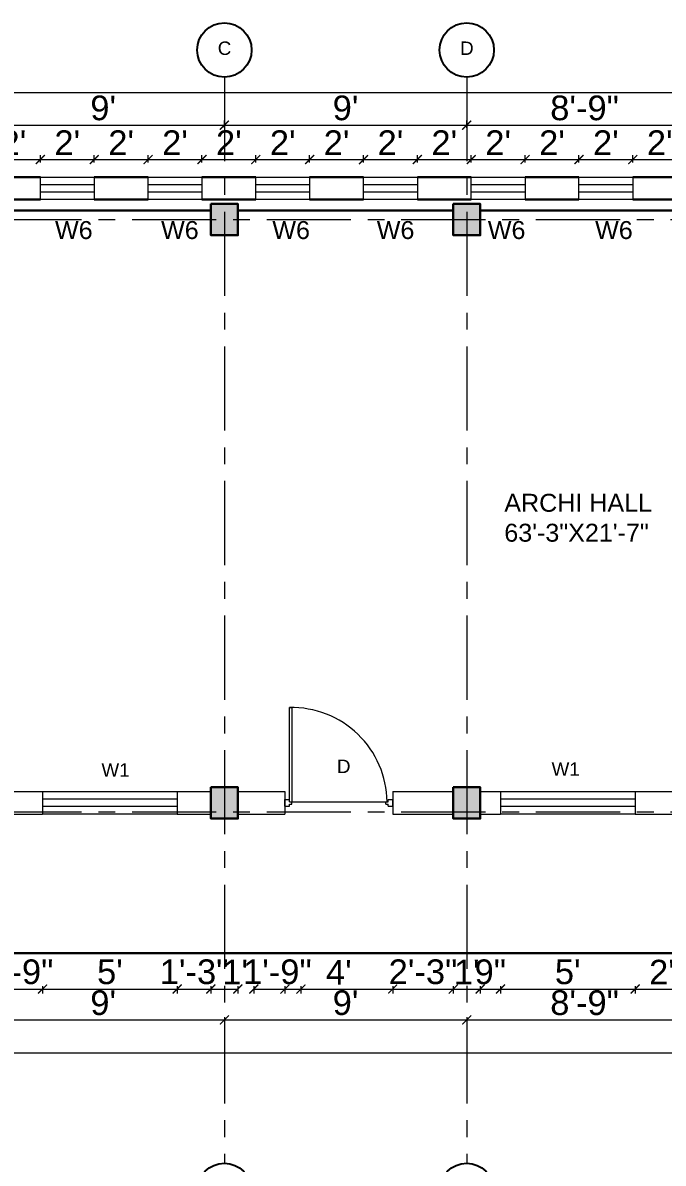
# Model space of a CAD drawing. Header units: inches. Extents: x -6800 to 96653, y -25814 to 17379.
# Drawn here: x 86797 to 87082, y -13847 to -13339 of the extents above; entities that cross this region are included whole.
import ezdxf

# ---------------------------------------------------------------- set-up
doc = ezdxf.new("R2010")
doc.units = ezdxf.units.IN
doc.header["$MEASUREMENT"] = 0
doc.header["$PDMODE"] = 34
doc.linetypes.add('CENTER', pattern=[2, 1.25, -0.25, 0.25, -0.25])
doc.layers.add('A-Windows', color=7, linetype='Continuous')
for name, color, linetype, lineweight in [('Cent line', 54, 'CENTER', 9), ('Column', 101, 'Continuous', 30), ('dimension', 50, 'Continuous', 20), ('dimension @ 1', 50, 'Continuous', 20), ('ele back', 51, 'Continuous', 15), ('Wall', 90, 'Continuous', 30), ('Window', 140, 'Continuous', 13)]:
    doc.layers.add(name, color=color, linetype=linetype, lineweight=lineweight)
doc.styles.get("Standard").update_dxf_attribs({"font": 'arial.ttf'})
doc.dimstyles.get("Standard").update_dxf_attribs({"dimtxt": 7, "dimasz": 4, "dimexe": 2, "dimexo": 2, "dimgap": 2, "dimtad": 1, "dimdec": 0, "dimzin": 0, "dimdsep": 46, "dimlunit": 4, "dimtxsty": 'Standard', "dimblk": 'ARCHTICK', "dimcen": 0.25, "dimclrd": 256, "dimclre": 256, "dimclrt": 256, "dimadec": 0, "dimazin": 0, "dimtfac": 1, "dimtdec": 0, "dimtofl": 0, "dimtmove": 0, "dimatfit": 3, "dimfxl": 1, "dimfxlon": 1, "dimtolj": 1, "dimtzin": 0, "dimlwd": -1, "dimlwe": -1, "dimarcsym": 1})

# ---------------------------------------------------------------- blocks, each defined once
blk = doc.blocks.new('colarch')
at = {"layer": 'Column'}
h = blk.add_hatch(color=256, dxfattribs=at)
h.dxf.hatch_style = 1
h.paths.add_polyline_path([(-6740.22, 498.65), (-6728.22, 498.65), (-6728.22, 512.65), (-6740.22, 512.65)])
blk.add_lwpolyline([(-6740.22, 512.65), (-6728.22, 512.65), (-6728.22, 498.65), (-6740.22, 498.65)], close=True, dxfattribs=at)
blk = doc.blocks.new('_ArchTick')
at = {"color": 0, "linetype": 'ByBlock', "const_width": 0.15}
blk.add_lwpolyline([(-0.5, -0.5), (0.5, 0.5)], dxfattribs=at)
blk = doc.blocks.new('*D2102')
at = {"layer": 'Defpoints', "color": 0, "transparency": 16777216}
for p in [(86804.47, -13399.81), (86780.47, -13407.59), (86804.47, -13407.59)]:
    blk.add_point(p, dxfattribs=at)
at = {"layer": 'dimension', "transparency": 16777216}
for p, q in [((86780.47, -13401.06), (86780.47, -13397.81)), ((86780.47, -13399.81), (86804.47, -13399.81)), ((86804.47, -13401.06), (86804.47, -13397.81))]:
    blk.add_line(p, q, dxfattribs=at)
at = {"layer": 'dimension', "transparency": 16777216, "xscale": 4, "yscale": 4, "zscale": 4, "rotation": 180}
blk.add_blockref('_ArchTick', (86780.47, -13399.81), dxfattribs=at)
at = {"layer": 'dimension', "transparency": 16777216, "xscale": 4, "yscale": 4, "zscale": 4}
blk.add_blockref('_ArchTick', (86804.47, -13399.81), dxfattribs=at)
at = {"layer": 'dimension', "transparency": 16777216, "insert": (86792.47, -13392.29), "char_height": 11, "attachment_point": 5}
blk.add_mtext("\\A1;2'", dxfattribs=at)
blk = doc.blocks.new('*D2101')
at = {"layer": 'Defpoints', "color": 0, "transparency": 16777216}
for p in [(86828.47, -13399.81), (86804.47, -13407.59), (86828.47, -13407.59)]:
    blk.add_point(p, dxfattribs=at)
at = {"layer": 'dimension', "transparency": 16777216}
for p, q in [((86804.47, -13401.06), (86804.47, -13397.81)), ((86804.47, -13399.81), (86828.47, -13399.81)), ((86828.47, -13401.06), (86828.47, -13397.81))]:
    blk.add_line(p, q, dxfattribs=at)
at = {"layer": 'dimension', "transparency": 16777216, "xscale": 4, "yscale": 4, "zscale": 4, "rotation": 180}
blk.add_blockref('_ArchTick', (86804.47, -13399.81), dxfattribs=at)
at = {"layer": 'dimension', "transparency": 16777216, "xscale": 4, "yscale": 4, "zscale": 4}
blk.add_blockref('_ArchTick', (86828.47, -13399.81), dxfattribs=at)
at = {"layer": 'dimension', "transparency": 16777216, "insert": (86816.47, -13392.29), "char_height": 11, "attachment_point": 5}
blk.add_mtext("\\A1;2'", dxfattribs=at)
blk = doc.blocks.new('*D2100')
at = {"layer": 'Defpoints', "color": 0, "transparency": 16777216}
for p in [(86852.47, -13399.81), (86828.47, -13407.59), (86852.47, -13407.59)]:
    blk.add_point(p, dxfattribs=at)
at = {"layer": 'dimension', "transparency": 16777216}
for p, q in [((86828.47, -13401.06), (86828.47, -13397.81)), ((86828.47, -13399.81), (86852.47, -13399.81)), ((86852.47, -13401.06), (86852.47, -13397.81))]:
    blk.add_line(p, q, dxfattribs=at)
at = {"layer": 'dimension', "transparency": 16777216, "xscale": 4, "yscale": 4, "zscale": 4, "rotation": 180}
blk.add_blockref('_ArchTick', (86828.47, -13399.81), dxfattribs=at)
at = {"layer": 'dimension', "transparency": 16777216, "xscale": 4, "yscale": 4, "zscale": 4}
blk.add_blockref('_ArchTick', (86852.47, -13399.81), dxfattribs=at)
at = {"layer": 'dimension', "transparency": 16777216, "insert": (86840.47, -13392.29), "char_height": 11, "attachment_point": 5}
blk.add_mtext("\\A1;2'", dxfattribs=at)
blk = doc.blocks.new('*D2099')
at = {"layer": 'Defpoints', "color": 0, "transparency": 16777216}
for p in [(86876.47, -13399.81), (86852.47, -13407.59), (86876.47, -13407.59)]:
    blk.add_point(p, dxfattribs=at)
at = {"layer": 'dimension', "transparency": 16777216}
for p, q in [((86852.47, -13401.06), (86852.47, -13397.81)), ((86852.47, -13399.81), (86876.47, -13399.81)), ((86876.47, -13401.06), (86876.47, -13397.81))]:
    blk.add_line(p, q, dxfattribs=at)
at = {"layer": 'dimension', "transparency": 16777216, "xscale": 4, "yscale": 4, "zscale": 4, "rotation": 180}
blk.add_blockref('_ArchTick', (86852.47, -13399.81), dxfattribs=at)
at = {"layer": 'dimension', "transparency": 16777216, "xscale": 4, "yscale": 4, "zscale": 4}
blk.add_blockref('_ArchTick', (86876.47, -13399.81), dxfattribs=at)
at = {"layer": 'dimension', "transparency": 16777216, "insert": (86864.47, -13392.29), "char_height": 11, "attachment_point": 5}
blk.add_mtext("\\A1;2'", dxfattribs=at)
blk = doc.blocks.new('*D2108')
at = {"layer": 'Defpoints', "color": 0, "transparency": 16777216}
for p in [(86900.47, -13399.81), (86876.47, -13407.59), (86900.47, -13407.59)]:
    blk.add_point(p, dxfattribs=at)
at = {"layer": 'dimension', "transparency": 16777216}
for p, q in [((86876.47, -13401.06), (86876.47, -13397.81)), ((86876.47, -13399.81), (86900.47, -13399.81)), ((86900.47, -13401.06), (86900.47, -13397.81))]:
    blk.add_line(p, q, dxfattribs=at)
at = {"layer": 'dimension', "transparency": 16777216, "xscale": 4, "yscale": 4, "zscale": 4, "rotation": 180}
blk.add_blockref('_ArchTick', (86876.47, -13399.81), dxfattribs=at)
at = {"layer": 'dimension', "transparency": 16777216, "xscale": 4, "yscale": 4, "zscale": 4}
blk.add_blockref('_ArchTick', (86900.47, -13399.81), dxfattribs=at)
at = {"layer": 'dimension', "transparency": 16777216, "insert": (86888.47, -13392.29), "char_height": 11, "attachment_point": 5}
blk.add_mtext("\\A1;2'", dxfattribs=at)
blk = doc.blocks.new('*D2107')
at = {"layer": 'Defpoints', "color": 0, "transparency": 16777216}
for p in [(86924.47, -13399.81), (86900.47, -13407.59), (86924.47, -13407.59)]:
    blk.add_point(p, dxfattribs=at)
at = {"layer": 'dimension', "transparency": 16777216}
for p, q in [((86900.47, -13401.06), (86900.47, -13397.81)), ((86900.47, -13399.81), (86924.47, -13399.81)), ((86924.47, -13401.06), (86924.47, -13397.81))]:
    blk.add_line(p, q, dxfattribs=at)
at = {"layer": 'dimension', "transparency": 16777216, "xscale": 4, "yscale": 4, "zscale": 4, "rotation": 180}
blk.add_blockref('_ArchTick', (86900.47, -13399.81), dxfattribs=at)
at = {"layer": 'dimension', "transparency": 16777216, "xscale": 4, "yscale": 4, "zscale": 4}
blk.add_blockref('_ArchTick', (86924.47, -13399.81), dxfattribs=at)
at = {"layer": 'dimension', "transparency": 16777216, "insert": (86912.47, -13392.29), "char_height": 11, "attachment_point": 5}
blk.add_mtext("\\A1;2'", dxfattribs=at)
blk = doc.blocks.new('*D2106')
at = {"layer": 'Defpoints', "color": 0, "transparency": 16777216}
for p in [(86948.47, -13399.81), (86924.47, -13407.59), (86948.47, -13407.59)]:
    blk.add_point(p, dxfattribs=at)
at = {"layer": 'dimension', "transparency": 16777216}
for p, q in [((86924.47, -13401.06), (86924.47, -13397.81)), ((86924.47, -13399.81), (86948.47, -13399.81)), ((86948.47, -13401.06), (86948.47, -13397.81))]:
    blk.add_line(p, q, dxfattribs=at)
at = {"layer": 'dimension', "transparency": 16777216, "xscale": 4, "yscale": 4, "zscale": 4, "rotation": 180}
blk.add_blockref('_ArchTick', (86924.47, -13399.81), dxfattribs=at)
at = {"layer": 'dimension', "transparency": 16777216, "xscale": 4, "yscale": 4, "zscale": 4}
blk.add_blockref('_ArchTick', (86948.47, -13399.81), dxfattribs=at)
at = {"layer": 'dimension', "transparency": 16777216, "insert": (86936.47, -13392.29), "char_height": 11, "attachment_point": 5}
blk.add_mtext("\\A1;2'", dxfattribs=at)
blk = doc.blocks.new('*D2104')
at = {"layer": 'Defpoints', "color": 0, "transparency": 16777216}
for p in [(86972.47, -13399.81), (86948.47, -13407.59), (86972.47, -13407.59)]:
    blk.add_point(p, dxfattribs=at)
at = {"layer": 'dimension', "transparency": 16777216}
for p, q in [((86948.47, -13401.06), (86948.47, -13397.81)), ((86948.47, -13399.81), (86972.47, -13399.81)), ((86972.47, -13401.06), (86972.47, -13397.81))]:
    blk.add_line(p, q, dxfattribs=at)
at = {"layer": 'dimension', "transparency": 16777216, "xscale": 4, "yscale": 4, "zscale": 4, "rotation": 180}
blk.add_blockref('_ArchTick', (86948.47, -13399.81), dxfattribs=at)
at = {"layer": 'dimension', "transparency": 16777216, "xscale": 4, "yscale": 4, "zscale": 4}
blk.add_blockref('_ArchTick', (86972.47, -13399.81), dxfattribs=at)
at = {"layer": 'dimension', "transparency": 16777216, "insert": (86960.47, -13392.29), "char_height": 11, "attachment_point": 5}
blk.add_mtext("\\A1;2'", dxfattribs=at)
blk = doc.blocks.new('*D2105')
at = {"layer": 'Defpoints', "color": 0, "transparency": 16777216}
for p in [(86996.47, -13399.81), (86972.47, -13407.59), (86996.47, -13407.59)]:
    blk.add_point(p, dxfattribs=at)
at = {"layer": 'dimension', "transparency": 16777216}
for p, q in [((86972.47, -13401.06), (86972.47, -13397.81)), ((86972.47, -13399.81), (86996.47, -13399.81)), ((86996.47, -13401.06), (86996.47, -13397.81))]:
    blk.add_line(p, q, dxfattribs=at)
at = {"layer": 'dimension', "transparency": 16777216, "xscale": 4, "yscale": 4, "zscale": 4, "rotation": 180}
blk.add_blockref('_ArchTick', (86972.47, -13399.81), dxfattribs=at)
at = {"layer": 'dimension', "transparency": 16777216, "xscale": 4, "yscale": 4, "zscale": 4}
blk.add_blockref('_ArchTick', (86996.47, -13399.81), dxfattribs=at)
at = {"layer": 'dimension', "transparency": 16777216, "insert": (86984.47, -13392.29), "char_height": 11, "attachment_point": 5}
blk.add_mtext("\\A1;2'", dxfattribs=at)
blk = doc.blocks.new('*D1997')
at = {"layer": 'Defpoints', "color": 0, "transparency": 16777216}
for p in [(87020.47, -13399.81), (86996.47, -13407.59), (87020.47, -13407.59)]:
    blk.add_point(p, dxfattribs=at)
at = {"layer": 'dimension', "transparency": 16777216}
for p, q in [((86996.47, -13401.06), (86996.47, -13397.81)), ((86996.47, -13399.81), (87020.47, -13399.81)), ((87020.47, -13401.06), (87020.47, -13397.81))]:
    blk.add_line(p, q, dxfattribs=at)
at = {"layer": 'dimension', "transparency": 16777216, "xscale": 4, "yscale": 4, "zscale": 4, "rotation": 180}
blk.add_blockref('_ArchTick', (86996.47, -13399.81), dxfattribs=at)
at = {"layer": 'dimension', "transparency": 16777216, "xscale": 4, "yscale": 4, "zscale": 4}
blk.add_blockref('_ArchTick', (87020.47, -13399.81), dxfattribs=at)
at = {"layer": 'dimension', "transparency": 16777216, "insert": (87008.47, -13392.29), "char_height": 11, "attachment_point": 5}
blk.add_mtext("\\A1;2'", dxfattribs=at)
blk = doc.blocks.new('*D1996')
at = {"layer": 'Defpoints', "color": 0, "transparency": 16777216}
for p in [(87044.47, -13399.81), (87020.47, -13407.59), (87044.47, -13407.59)]:
    blk.add_point(p, dxfattribs=at)
at = {"layer": 'dimension', "transparency": 16777216}
for p, q in [((87020.47, -13401.06), (87020.47, -13397.81)), ((87020.47, -13399.81), (87044.47, -13399.81)), ((87044.47, -13401.06), (87044.47, -13397.81))]:
    blk.add_line(p, q, dxfattribs=at)
at = {"layer": 'dimension', "transparency": 16777216, "xscale": 4, "yscale": 4, "zscale": 4, "rotation": 180}
blk.add_blockref('_ArchTick', (87020.47, -13399.81), dxfattribs=at)
at = {"layer": 'dimension', "transparency": 16777216, "xscale": 4, "yscale": 4, "zscale": 4}
blk.add_blockref('_ArchTick', (87044.47, -13399.81), dxfattribs=at)
at = {"layer": 'dimension', "transparency": 16777216, "insert": (87032.47, -13392.29), "char_height": 11, "attachment_point": 5}
blk.add_mtext("\\A1;2'", dxfattribs=at)
blk = doc.blocks.new('*D1995')
at = {"layer": 'Defpoints', "color": 0, "transparency": 16777216}
for p in [(87068.47, -13399.81), (87044.47, -13407.59), (87068.47, -13407.59)]:
    blk.add_point(p, dxfattribs=at)
at = {"layer": 'dimension', "transparency": 16777216}
for p, q in [((87044.47, -13401.06), (87044.47, -13397.81)), ((87044.47, -13399.81), (87068.47, -13399.81)), ((87068.47, -13401.06), (87068.47, -13397.81))]:
    blk.add_line(p, q, dxfattribs=at)
at = {"layer": 'dimension', "transparency": 16777216, "xscale": 4, "yscale": 4, "zscale": 4, "rotation": 180}
blk.add_blockref('_ArchTick', (87044.47, -13399.81), dxfattribs=at)
at = {"layer": 'dimension', "transparency": 16777216, "xscale": 4, "yscale": 4, "zscale": 4}
blk.add_blockref('_ArchTick', (87068.47, -13399.81), dxfattribs=at)
at = {"layer": 'dimension', "transparency": 16777216, "insert": (87056.47, -13392.29), "char_height": 11, "attachment_point": 5}
blk.add_mtext("\\A1;2'", dxfattribs=at)
blk = doc.blocks.new('*D1998')
at = {"layer": 'Defpoints', "color": 0, "transparency": 16777216}
for p in [(87092.47, -13399.81), (87068.47, -13407.59), (87092.47, -13407.59)]:
    blk.add_point(p, dxfattribs=at)
at = {"layer": 'dimension', "transparency": 16777216}
for p, q in [((87068.47, -13401.06), (87068.47, -13397.81)), ((87068.47, -13399.81), (87092.47, -13399.81)), ((87092.47, -13401.06), (87092.47, -13397.81))]:
    blk.add_line(p, q, dxfattribs=at)
at = {"layer": 'dimension', "transparency": 16777216, "xscale": 4, "yscale": 4, "zscale": 4, "rotation": 180}
blk.add_blockref('_ArchTick', (87068.47, -13399.81), dxfattribs=at)
at = {"layer": 'dimension', "transparency": 16777216, "xscale": 4, "yscale": 4, "zscale": 4}
blk.add_blockref('_ArchTick', (87092.47, -13399.81), dxfattribs=at)
at = {"layer": 'dimension', "transparency": 16777216, "insert": (87080.47, -13392.29), "char_height": 11, "attachment_point": 5}
blk.add_mtext("\\A1;2'", dxfattribs=at)
blk = doc.blocks.new('*D2098')
at = {"layer": 'Defpoints', "color": 0, "transparency": 16777216}
for p in [(86886.47, -13384.47), (86778.47, -13426.59), (86886.47, -13426.59)]:
    blk.add_point(p, dxfattribs=at)
at = {"layer": 'dimension', "transparency": 16777216}
for p, q in [((86778.47, -13385.72), (86778.47, -13382.47)), ((86778.47, -13384.47), (86886.47, -13384.47)), ((86886.47, -13385.72), (86886.47, -13382.47))]:
    blk.add_line(p, q, dxfattribs=at)
at = {"layer": 'dimension', "transparency": 16777216, "xscale": 4, "yscale": 4, "zscale": 4, "rotation": 180}
blk.add_blockref('_ArchTick', (86778.47, -13384.47), dxfattribs=at)
at = {"layer": 'dimension', "transparency": 16777216, "xscale": 4, "yscale": 4, "zscale": 4}
blk.add_blockref('_ArchTick', (86886.47, -13384.47), dxfattribs=at)
at = {"layer": 'dimension', "transparency": 16777216, "insert": (86832.47, -13376.85), "char_height": 11, "attachment_point": 5}
blk.add_mtext("\\A1;9'", dxfattribs=at)
blk = doc.blocks.new('*D2103')
at = {"layer": 'Defpoints', "color": 0, "transparency": 16777216}
for p in [(86994.47, -13384.47), (86886.47, -13426.59), (86994.47, -13426.59)]:
    blk.add_point(p, dxfattribs=at)
at = {"layer": 'dimension', "transparency": 16777216}
for p, q in [((86886.47, -13385.72), (86886.47, -13382.47)), ((86886.47, -13384.47), (86994.47, -13384.47)), ((86994.47, -13385.72), (86994.47, -13382.47))]:
    blk.add_line(p, q, dxfattribs=at)
at = {"layer": 'dimension', "transparency": 16777216, "xscale": 4, "yscale": 4, "zscale": 4, "rotation": 180}
blk.add_blockref('_ArchTick', (86886.47, -13384.47), dxfattribs=at)
at = {"layer": 'dimension', "transparency": 16777216, "xscale": 4, "yscale": 4, "zscale": 4}
blk.add_blockref('_ArchTick', (86994.47, -13384.47), dxfattribs=at)
at = {"layer": 'dimension', "transparency": 16777216, "insert": (86940.47, -13376.85), "char_height": 11, "attachment_point": 5}
blk.add_mtext("\\A1;9'", dxfattribs=at)
blk = doc.blocks.new('*D1994')
at = {"layer": 'Defpoints', "color": 0, "transparency": 16777216}
for p in [(87099.47, -13384.47), (86994.47, -13426.59), (87099.47, -13426.59)]:
    blk.add_point(p, dxfattribs=at)
at = {"layer": 'dimension', "transparency": 16777216}
for p, q in [((86994.47, -13385.72), (86994.47, -13382.47)), ((86994.47, -13384.47), (87099.47, -13384.47)), ((87099.47, -13385.72), (87099.47, -13382.47))]:
    blk.add_line(p, q, dxfattribs=at)
at = {"layer": 'dimension', "transparency": 16777216, "xscale": 4, "yscale": 4, "zscale": 4, "rotation": 180}
blk.add_blockref('_ArchTick', (86994.47, -13384.47), dxfattribs=at)
at = {"layer": 'dimension', "transparency": 16777216, "xscale": 4, "yscale": 4, "zscale": 4}
blk.add_blockref('_ArchTick', (87099.47, -13384.47), dxfattribs=at)
at = {"layer": 'dimension', "transparency": 16777216, "insert": (87046.97, -13376.85), "char_height": 11, "attachment_point": 5}
blk.add_mtext('\\A1;8\'-9"', dxfattribs=at)
blk = doc.blocks.new('*D1988')
at = {"layer": 'Defpoints', "color": 0, "transparency": 16777216}
for p in [(87831.47, -13369.95), (86594.47, -13407.59), (87831.47, -13419.59)]:
    blk.add_point(p, dxfattribs=at)
at = {"layer": 'dimension', "transparency": 16777216}
for p, q in [((86594.47, -13371.2), (86594.47, -13367.95)), ((87831.47, -13371.2), (87831.47, -13367.95)), ((86594.47, -13369.95), (87831.47, -13369.95))]:
    blk.add_line(p, q, dxfattribs=at)
at = {"layer": 'dimension', "transparency": 16777216, "xscale": 4, "yscale": 4, "zscale": 4, "rotation": 180}
blk.add_blockref('_ArchTick', (86594.47, -13369.95), dxfattribs=at)
at = {"layer": 'dimension', "transparency": 16777216, "xscale": 4, "yscale": 4, "zscale": 4}
blk.add_blockref('_ArchTick', (87831.47, -13369.95), dxfattribs=at)
at = {"layer": 'dimension', "transparency": 16777216, "insert": (87212.97, -13362.33), "char_height": 11, "attachment_point": 5}
blk.add_mtext('\\A1;103\'-1"', dxfattribs=at)
blk = doc.blocks.new('*D2077')
at = {"layer": 'Defpoints', "color": 0, "transparency": 16777216}
for p in [(86784.47, -13693.59), (86805.47, -13691.59), (86805.47, -13769.56)]:
    blk.add_point(p, dxfattribs=at)
at = {"layer": 'dimension', "transparency": 16777216}
for p, q in [((86784.47, -13768.31), (86784.47, -13771.56)), ((86784.47, -13769.56), (86805.47, -13769.56)), ((86805.47, -13768.31), (86805.47, -13771.56))]:
    blk.add_line(p, q, dxfattribs=at)
at = {"layer": 'dimension', "transparency": 16777216, "xscale": 4, "yscale": 4, "zscale": 4, "rotation": 180}
blk.add_blockref('_ArchTick', (86784.47, -13769.56), dxfattribs=at)
at = {"layer": 'dimension', "transparency": 16777216, "xscale": 4, "yscale": 4, "zscale": 4}
blk.add_blockref('_ArchTick', (86805.47, -13769.56), dxfattribs=at)
at = {"layer": 'dimension', "transparency": 16777216, "insert": (86794.97, -13761.95), "char_height": 11, "attachment_point": 5}
blk.add_mtext('\\A1;1\'-9"', dxfattribs=at)
blk = doc.blocks.new('*D2076')
at = {"layer": 'Defpoints', "color": 0, "transparency": 16777216}
for p in [(86805.47, -13691.59), (86865.47, -13691.59), (86865.47, -13769.56)]:
    blk.add_point(p, dxfattribs=at)
at = {"layer": 'dimension', "transparency": 16777216}
for p, q in [((86805.47, -13768.31), (86805.47, -13771.56)), ((86805.47, -13769.56), (86865.47, -13769.56)), ((86865.47, -13768.31), (86865.47, -13771.56))]:
    blk.add_line(p, q, dxfattribs=at)
at = {"layer": 'dimension', "transparency": 16777216, "xscale": 4, "yscale": 4, "zscale": 4, "rotation": 180}
blk.add_blockref('_ArchTick', (86805.47, -13769.56), dxfattribs=at)
at = {"layer": 'dimension', "transparency": 16777216, "xscale": 4, "yscale": 4, "zscale": 4}
blk.add_blockref('_ArchTick', (86865.47, -13769.56), dxfattribs=at)
at = {"layer": 'dimension', "transparency": 16777216, "insert": (86835.47, -13761.97), "char_height": 11, "attachment_point": 5}
blk.add_mtext("\\A1;5'", dxfattribs=at)
blk = doc.blocks.new('*D2074')
at = {"layer": 'Defpoints', "color": 0, "transparency": 16777216}
for p in [(86865.47, -13691.59), (86880.47, -13693.59), (86880.47, -13769.56)]:
    blk.add_point(p, dxfattribs=at)
at = {"layer": 'dimension', "transparency": 16777216}
for p, q in [((86865.47, -13768.31), (86865.47, -13771.56)), ((86865.47, -13769.56), (86880.47, -13769.56)), ((86880.47, -13768.31), (86880.47, -13771.56))]:
    blk.add_line(p, q, dxfattribs=at)
at = {"layer": 'dimension', "transparency": 16777216, "xscale": 4, "yscale": 4, "zscale": 4, "rotation": 180}
blk.add_blockref('_ArchTick', (86865.47, -13769.56), dxfattribs=at)
at = {"layer": 'dimension', "transparency": 16777216, "xscale": 4, "yscale": 4, "zscale": 4}
blk.add_blockref('_ArchTick', (86880.47, -13769.56), dxfattribs=at)
at = {"layer": 'dimension', "transparency": 16777216, "insert": (86872.97, -13761.94), "char_height": 11, "attachment_point": 5}
blk.add_mtext('\\A1;1\'-3"', dxfattribs=at)
blk = doc.blocks.new('*D2073')
at = {"layer": 'Defpoints', "color": 0, "transparency": 16777216}
for p in [(86880.47, -13693.59), (86892.47, -13693.59), (86892.47, -13769.56)]:
    blk.add_point(p, dxfattribs=at)
at = {"layer": 'dimension', "transparency": 16777216}
for p, q in [((86880.47, -13768.31), (86880.47, -13771.56)), ((86880.47, -13769.56), (86892.47, -13769.56)), ((86892.47, -13768.31), (86892.47, -13771.56))]:
    blk.add_line(p, q, dxfattribs=at)
at = {"layer": 'dimension', "transparency": 16777216, "xscale": 4, "yscale": 4, "zscale": 4, "rotation": 180}
blk.add_blockref('_ArchTick', (86880.47, -13769.56), dxfattribs=at)
at = {"layer": 'dimension', "transparency": 16777216, "xscale": 4, "yscale": 4, "zscale": 4}
blk.add_blockref('_ArchTick', (86892.47, -13769.56), dxfattribs=at)
at = {"layer": 'dimension', "transparency": 16777216, "insert": (86891.26, -13762.04), "char_height": 11, "attachment_point": 5}
blk.add_mtext("\\A1;1'", dxfattribs=at)
blk = doc.blocks.new('*D2072')
at = {"layer": 'Defpoints', "color": 0, "transparency": 16777216}
for p in [(86899.59, -13693.59), (86920.59, -13691.59), (86920.59, -13769.56)]:
    blk.add_point(p, dxfattribs=at)
at = {"layer": 'dimension', "transparency": 16777216}
for p, q in [((86899.59, -13768.31), (86899.59, -13771.56)), ((86899.59, -13769.56), (86920.59, -13769.56)), ((86920.59, -13768.31), (86920.59, -13771.56))]:
    blk.add_line(p, q, dxfattribs=at)
at = {"layer": 'dimension', "transparency": 16777216, "xscale": 4, "yscale": 4, "zscale": 4, "rotation": 180}
blk.add_blockref('_ArchTick', (86899.59, -13769.56), dxfattribs=at)
at = {"layer": 'dimension', "transparency": 16777216, "xscale": 4, "yscale": 4, "zscale": 4}
blk.add_blockref('_ArchTick', (86920.59, -13769.56), dxfattribs=at)
at = {"layer": 'dimension', "transparency": 16777216, "insert": (86910.09, -13761.95), "char_height": 11, "attachment_point": 5}
blk.add_mtext('\\A1;1\'-9"', dxfattribs=at)
blk = doc.blocks.new('*D2071')
at = {"layer": 'Defpoints', "color": 0, "transparency": 16777216}
for p in [(86913.47, -13691.59), (86961.47, -13691.59), (86961.47, -13769.56)]:
    blk.add_point(p, dxfattribs=at)
at = {"layer": 'dimension', "transparency": 16777216}
for p, q in [((86913.47, -13768.31), (86913.47, -13771.56)), ((86913.47, -13769.56), (86961.47, -13769.56)), ((86961.47, -13768.31), (86961.47, -13771.56))]:
    blk.add_line(p, q, dxfattribs=at)
at = {"layer": 'dimension', "transparency": 16777216, "xscale": 4, "yscale": 4, "zscale": 4, "rotation": 180}
blk.add_blockref('_ArchTick', (86913.47, -13769.56), dxfattribs=at)
at = {"layer": 'dimension', "transparency": 16777216, "xscale": 4, "yscale": 4, "zscale": 4}
blk.add_blockref('_ArchTick', (86961.47, -13769.56), dxfattribs=at)
at = {"layer": 'dimension', "transparency": 16777216, "insert": (86937.47, -13762.06), "char_height": 11, "attachment_point": 5}
blk.add_mtext("\\A1;4'", dxfattribs=at)
blk = doc.blocks.new('*D2069')
at = {"layer": 'Defpoints', "color": 0, "transparency": 16777216}
for p in [(86961.47, -13691.59), (86988.47, -13691.59), (86988.47, -13769.56)]:
    blk.add_point(p, dxfattribs=at)
at = {"layer": 'dimension', "transparency": 16777216}
for p, q in [((86961.47, -13768.31), (86961.47, -13771.56)), ((86961.47, -13769.56), (86988.47, -13769.56)), ((86988.47, -13768.31), (86988.47, -13771.56))]:
    blk.add_line(p, q, dxfattribs=at)
at = {"layer": 'dimension', "transparency": 16777216, "xscale": 4, "yscale": 4, "zscale": 4, "rotation": 180}
blk.add_blockref('_ArchTick', (86961.47, -13769.56), dxfattribs=at)
at = {"layer": 'dimension', "transparency": 16777216, "xscale": 4, "yscale": 4, "zscale": 4}
blk.add_blockref('_ArchTick', (86988.47, -13769.56), dxfattribs=at)
at = {"layer": 'dimension', "transparency": 16777216, "insert": (86974.97, -13761.94), "char_height": 11, "attachment_point": 5}
blk.add_mtext('\\A1;2\'-3"', dxfattribs=at)
blk = doc.blocks.new('*D2068')
at = {"layer": 'Defpoints', "color": 0, "transparency": 16777216}
for p in [(86988.47, -13691.59), (87000.47, -13691.59), (87000.47, -13769.56)]:
    blk.add_point(p, dxfattribs=at)
at = {"layer": 'dimension', "transparency": 16777216}
for p, q in [((86988.47, -13768.31), (86988.47, -13771.56)), ((86988.47, -13769.56), (87000.47, -13769.56)), ((87000.47, -13768.31), (87000.47, -13771.56))]:
    blk.add_line(p, q, dxfattribs=at)
at = {"layer": 'dimension', "transparency": 16777216, "xscale": 4, "yscale": 4, "zscale": 4, "rotation": 180}
blk.add_blockref('_ArchTick', (86988.47, -13769.56), dxfattribs=at)
at = {"layer": 'dimension', "transparency": 16777216, "xscale": 4, "yscale": 4, "zscale": 4}
blk.add_blockref('_ArchTick', (87000.47, -13769.56), dxfattribs=at)
at = {"layer": 'dimension', "transparency": 16777216, "insert": (86994.47, -13762.04), "char_height": 11, "attachment_point": 5}
blk.add_mtext("\\A1;1'", dxfattribs=at)
blk = doc.blocks.new('*D2067')
at = {"layer": 'Defpoints', "color": 0, "transparency": 16777216}
for p in [(87000.47, -13691.59), (87009.47, -13691.59), (87009.47, -13769.56)]:
    blk.add_point(p, dxfattribs=at)
at = {"layer": 'dimension', "transparency": 16777216}
for p, q in [((87000.47, -13768.31), (87000.47, -13771.56)), ((87000.47, -13769.56), (87009.47, -13769.56)), ((87009.47, -13768.31), (87009.47, -13771.56))]:
    blk.add_line(p, q, dxfattribs=at)
at = {"layer": 'dimension', "transparency": 16777216, "xscale": 4, "yscale": 4, "zscale": 4, "rotation": 180}
blk.add_blockref('_ArchTick', (87000.47, -13769.56), dxfattribs=at)
at = {"layer": 'dimension', "transparency": 16777216, "xscale": 4, "yscale": 4, "zscale": 4}
blk.add_blockref('_ArchTick', (87009.47, -13769.56), dxfattribs=at)
at = {"layer": 'dimension', "transparency": 16777216, "insert": (87004.97, -13761.95), "char_height": 11, "attachment_point": 5}
blk.add_mtext('\\A1;9"', dxfattribs=at)
blk = doc.blocks.new('*D2066')
at = {"layer": 'Defpoints', "color": 0, "transparency": 16777216}
for p in [(87009.47, -13691.59), (87069.47, -13691.59), (87069.47, -13769.56)]:
    blk.add_point(p, dxfattribs=at)
at = {"layer": 'dimension', "transparency": 16777216}
for p, q in [((87009.47, -13768.31), (87009.47, -13771.56)), ((87009.47, -13769.56), (87069.47, -13769.56)), ((87069.47, -13768.31), (87069.47, -13771.56))]:
    blk.add_line(p, q, dxfattribs=at)
at = {"layer": 'dimension', "transparency": 16777216, "xscale": 4, "yscale": 4, "zscale": 4, "rotation": 180}
blk.add_blockref('_ArchTick', (87009.47, -13769.56), dxfattribs=at)
at = {"layer": 'dimension', "transparency": 16777216, "xscale": 4, "yscale": 4, "zscale": 4}
blk.add_blockref('_ArchTick', (87069.47, -13769.56), dxfattribs=at)
at = {"layer": 'dimension', "transparency": 16777216, "insert": (87039.47, -13761.97), "char_height": 11, "attachment_point": 5}
blk.add_mtext("\\A1;5'", dxfattribs=at)
blk = doc.blocks.new('*D2065')
at = {"layer": 'Defpoints', "color": 0, "transparency": 16777216}
for p in [(87069.47, -13691.59), (87093.47, -13693.59), (87093.47, -13769.56)]:
    blk.add_point(p, dxfattribs=at)
at = {"layer": 'dimension', "transparency": 16777216}
for p, q in [((87069.47, -13768.31), (87069.47, -13771.56)), ((87069.47, -13769.56), (87093.47, -13769.56)), ((87093.47, -13768.31), (87093.47, -13771.56))]:
    blk.add_line(p, q, dxfattribs=at)
at = {"layer": 'dimension', "transparency": 16777216, "xscale": 4, "yscale": 4, "zscale": 4, "rotation": 180}
blk.add_blockref('_ArchTick', (87069.47, -13769.56), dxfattribs=at)
at = {"layer": 'dimension', "transparency": 16777216, "xscale": 4, "yscale": 4, "zscale": 4}
blk.add_blockref('_ArchTick', (87093.47, -13769.56), dxfattribs=at)
at = {"layer": 'dimension', "transparency": 16777216, "insert": (87081.47, -13762.04), "char_height": 11, "attachment_point": 5}
blk.add_mtext("\\A1;2'", dxfattribs=at)
blk = doc.blocks.new('*D2075')
at = {"layer": 'Defpoints', "color": 0, "transparency": 16777216}
for p in [(86778.47, -13693.59), (86886.47, -13693.59), (86886.47, -13783.34)]:
    blk.add_point(p, dxfattribs=at)
at = {"layer": 'dimension', "transparency": 16777216}
for p, q in [((86778.47, -13782.09), (86778.47, -13785.34)), ((86778.47, -13783.34), (86886.47, -13783.34)), ((86886.47, -13782.09), (86886.47, -13785.34))]:
    blk.add_line(p, q, dxfattribs=at)
at = {"layer": 'dimension', "transparency": 16777216, "xscale": 4, "yscale": 4, "zscale": 4, "rotation": 180}
blk.add_blockref('_ArchTick', (86778.47, -13783.34), dxfattribs=at)
at = {"layer": 'dimension', "transparency": 16777216, "xscale": 4, "yscale": 4, "zscale": 4}
blk.add_blockref('_ArchTick', (86886.47, -13783.34), dxfattribs=at)
at = {"layer": 'dimension', "transparency": 16777216, "insert": (86832.47, -13775.73), "char_height": 11, "attachment_point": 5}
blk.add_mtext("\\A1;9'", dxfattribs=at)
blk = doc.blocks.new('*D2070')
at = {"layer": 'Defpoints', "color": 0, "transparency": 16777216}
for p in [(86886.47, -13693.59), (86994.47, -13693.59), (86994.47, -13783.34)]:
    blk.add_point(p, dxfattribs=at)
at = {"layer": 'dimension', "transparency": 16777216}
for p, q in [((86886.47, -13782.09), (86886.47, -13785.34)), ((86886.47, -13783.34), (86994.47, -13783.34)), ((86994.47, -13782.09), (86994.47, -13785.34))]:
    blk.add_line(p, q, dxfattribs=at)
at = {"layer": 'dimension', "transparency": 16777216, "xscale": 4, "yscale": 4, "zscale": 4, "rotation": 180}
blk.add_blockref('_ArchTick', (86886.47, -13783.34), dxfattribs=at)
at = {"layer": 'dimension', "transparency": 16777216, "xscale": 4, "yscale": 4, "zscale": 4}
blk.add_blockref('_ArchTick', (86994.47, -13783.34), dxfattribs=at)
at = {"layer": 'dimension', "transparency": 16777216, "insert": (86940.47, -13775.73), "char_height": 11, "attachment_point": 5}
blk.add_mtext("\\A1;9'", dxfattribs=at)
blk = doc.blocks.new('*D2064')
at = {"layer": 'Defpoints', "color": 0, "transparency": 16777216}
for p in [(86994.47, -13693.59), (87099.47, -13693.59), (87099.47, -13783.34)]:
    blk.add_point(p, dxfattribs=at)
at = {"layer": 'dimension', "transparency": 16777216}
for p, q in [((86994.47, -13782.09), (86994.47, -13785.34)), ((86994.47, -13783.34), (87099.47, -13783.34)), ((87099.47, -13782.09), (87099.47, -13785.34))]:
    blk.add_line(p, q, dxfattribs=at)
at = {"layer": 'dimension', "transparency": 16777216, "xscale": 4, "yscale": 4, "zscale": 4, "rotation": 180}
blk.add_blockref('_ArchTick', (86994.47, -13783.34), dxfattribs=at)
at = {"layer": 'dimension', "transparency": 16777216, "xscale": 4, "yscale": 4, "zscale": 4}
blk.add_blockref('_ArchTick', (87099.47, -13783.34), dxfattribs=at)
at = {"layer": 'dimension', "transparency": 16777216, "insert": (87046.97, -13775.73), "char_height": 11, "attachment_point": 5}
blk.add_mtext('\\A1;8\'-9"', dxfattribs=at)
blk = doc.blocks.new('*D2035')
at = {"layer": 'Defpoints', "color": 0, "transparency": 16777216}
for p in [(86594.47, -13753.59), (87831.47, -13753.59), (87831.47, -13797.96)]:
    blk.add_point(p, dxfattribs=at)
at = {"layer": 'dimension', "transparency": 16777216}
for p, q in [((86594.47, -13796.71), (86594.47, -13799.96)), ((87831.47, -13796.71), (87831.47, -13799.96)), ((86594.47, -13797.96), (87831.47, -13797.96))]:
    blk.add_line(p, q, dxfattribs=at)
at = {"layer": 'dimension', "transparency": 16777216, "xscale": 4, "yscale": 4, "zscale": 4, "rotation": 180}
blk.add_blockref('_ArchTick', (86594.47, -13797.96), dxfattribs=at)
at = {"layer": 'dimension', "transparency": 16777216, "xscale": 4, "yscale": 4, "zscale": 4}
blk.add_blockref('_ArchTick', (87831.47, -13797.96), dxfattribs=at)
at = {"layer": 'dimension', "transparency": 16777216, "insert": (87212.97, -13790.34), "char_height": 11, "attachment_point": 5}
blk.add_mtext('\\A1;103\'-1"', dxfattribs=at)

msp = doc.modelspace()

# ---------------------------------------------------------------- linework, layer by layer
at = {"transparency": 33554651}
for centre in [(86886.47, -13350.98), (86994.47, -13350.98), (86886.47, -13859.33), (86994.47, -13859.33)]:
    msp.add_circle(centre, 12.12, dxfattribs=at)
at = {"layer": 'Cent line', "ltscale": 30, "transparency": 33554643}
for p, q in [((86886.47, -13363.1), (86886.47, -13847.21)), ((86994.47, -13363.1), (86994.47, -13847.21)), ((86545.32, -13426.59), (87913.76, -13426.59)), ((86545.32, -13690.59), (87913.76, -13690.59))]:
    msp.add_line(p, q, dxfattribs=at)
at = {"layer": 'dimension', "transparency": 33554651}
msp.add_lwpolyline([(86594.47, -13407.59), (87831.47, -13407.59), (87831.47, -13753.59), (86594.47, -13753.59)], close=True, dxfattribs=at)
at = {"layer": 'ele back', "transparency": 33554651}
for p, q in [((86915.47, -13686.09), (86915.47, -13644.09)), ((86915.47, -13644.09), (86916.47, -13644.09)), ((86916.47, -13644.09), (86916.47, -13686.09)), ((86913.47, -13685.09), (86915.47, -13685.09)), ((86913.47, -13688.09), (86913.47, -13685.09)), ((86913.47, -13688.09), (86915.47, -13688.09)), ((86915.47, -13686.09), (86915.47, -13685.09)), ((86915.47, -13686.09), (86916.47, -13686.09)), ((86915.47, -13687.09), (86916.47, -13687.09)), ((86915.47, -13688.09), (86915.47, -13687.09)), ((86916.47, -13687.09), (86916.47, -13686.09)), ((86916.47, -13686.09), (86958.97, -13686.09)), ((86958.47, -13687.09), (86958.47, -13686.09)), ((86958.47, -13686.09), (86959.47, -13686.09)), ((86958.47, -13687.09), (86959.47, -13687.09)), ((86959.47, -13685.09), (86961.47, -13685.09)), ((86959.47, -13686.09), (86959.47, -13685.09)), ((86959.47, -13688.09), (86959.47, -13687.09)), ((86959.47, -13688.09), (86961.47, -13688.09)), ((86961.47, -13688.09), (86961.47, -13685.09))]:
    msp.add_line(p, q, dxfattribs=at)
msp.add_arc((86916.47, -13686.59), 42.5, 0.6741, 91.3483, dxfattribs=at)
at = {"layer": 'Wall', "transparency": 33554651}
for p, q in [((86804.47, -13407.59), (86780.47, -13407.59)), ((86852.47, -13407.59), (86828.47, -13407.59)), ((86900.47, -13407.59), (86876.47, -13407.59)), ((86948.47, -13407.59), (86924.47, -13407.59)), ((86996.47, -13407.59), (86972.47, -13407.59)), ((87044.47, -13407.59), (87020.47, -13407.59)), ((87092.47, -13407.59), (87068.47, -13407.59)), ((86804.47, -13417.59), (86780.47, -13417.59)), ((86852.47, -13417.59), (86828.47, -13417.59)), ((86900.47, -13417.59), (86876.47, -13417.59)), ((86948.47, -13417.59), (86924.47, -13417.59)), ((86996.47, -13417.59), (86972.47, -13417.59)), ((87044.47, -13417.59), (87020.47, -13417.59)), ((87092.47, -13417.59), (87068.47, -13417.59)), ((86880.47, -13422.59), (86784.47, -13422.59)), ((86988.47, -13422.59), (86892.47, -13422.59)), ((87093.47, -13422.59), (87000.47, -13422.59))]:
    msp.add_line(p, q, dxfattribs=at)
msp.add_lwpolyline([(87819.47, -13419.59), (87831.47, -13419.59), (87831.47, -13753.59), (86594.47, -13753.59), (86594.47, -13407.59), (86612.47, -13407.59)], dxfattribs=at)
at = {"layer": 'Window', "transparency": 33554651}
for p, q in [((86804.47, -13410.92), (86828.47, -13410.92)), ((86804.47, -13414.26), (86828.47, -13414.26)), ((86852.47, -13410.92), (86876.47, -13410.92)), ((86852.47, -13414.26), (86876.47, -13414.26)), ((86900.47, -13410.92), (86924.47, -13410.92)), ((86900.47, -13414.26), (86924.47, -13414.26)), ((86948.47, -13410.92), (86972.47, -13410.92)), ((86948.47, -13414.26), (86972.47, -13414.26)), ((86996.47, -13410.92), (87020.47, -13410.92)), ((86996.47, -13414.26), (87020.47, -13414.26)), ((87044.47, -13410.92), (87068.47, -13410.92)), ((87044.47, -13414.26), (87068.47, -13414.26)), ((86784.47, -13681.59), (86805.47, -13681.59)), ((86805.47, -13681.59), (86805.47, -13691.59)), ((86865.47, -13684.92), (86805.47, -13684.92)), ((86865.47, -13681.59), (86880.47, -13681.59)), ((86892.47, -13681.59), (86913.47, -13681.59)), ((86913.47, -13681.59), (86913.47, -13691.59)), ((86961.47, -13681.59), (86988.47, -13681.59)), ((86961.47, -13681.59), (86961.47, -13691.59)), ((87000.47, -13681.59), (87009.47, -13681.59)), ((87009.47, -13681.59), (87009.47, -13691.59)), ((87069.47, -13684.92), (87009.47, -13684.92)), ((87069.47, -13681.59), (87093.47, -13681.59)), ((86865.47, -13688.26), (86805.47, -13688.26)), ((87069.47, -13688.26), (87009.47, -13688.26)), ((86784.47, -13691.59), (86805.47, -13691.59)), ((86865.47, -13691.59), (86880.47, -13691.59)), ((86892.47, -13691.59), (86913.47, -13691.59)), ((86961.47, -13691.59), (86988.47, -13691.59)), ((87000.47, -13691.59), (87009.47, -13691.59)), ((87069.47, -13691.59), (87093.47, -13691.59))]:
    msp.add_line(p, q, dxfattribs=at)
for points in [[(86804.47, -13407.59), (86828.47, -13407.59), (86828.47, -13417.59), (86804.47, -13417.59)], [(86852.47, -13407.59), (86876.47, -13407.59), (86876.47, -13417.59), (86852.47, -13417.59)], [(86900.47, -13407.59), (86924.47, -13407.59), (86924.47, -13417.59), (86900.47, -13417.59)], [(86948.47, -13407.59), (86972.47, -13407.59), (86972.47, -13417.59), (86948.47, -13417.59)], [(86996.47, -13407.59), (87020.47, -13407.59), (87020.47, -13417.59), (86996.47, -13417.59)], [(87044.47, -13407.59), (87068.47, -13407.59), (87068.47, -13417.59), (87044.47, -13417.59)]]:
    msp.add_lwpolyline(points, close=True, dxfattribs=at)
for points in [[(86805.47, -13681.59), (86865.47, -13681.59), (86865.47, -13691.59), (86805.47, -13691.59)], [(87009.47, -13681.59), (87069.47, -13681.59), (87069.47, -13691.59), (87009.47, -13691.59)]]:
    msp.add_lwpolyline(points, dxfattribs=at)

# ---------------------------------------------------------------- block references
at = {"layer": 'Wall', "transparency": 33554651}
for p in [(93620.69, -13932.24), (93728.69, -13932.24), (93620.69, -14192.24), (93728.69, -14192.24)]:
    msp.add_blockref('colarch', p, dxfattribs=at)

# ---------------------------------------------------------------- texts
at = {"transparency": 33554651, "char_height": 6, "attachment_point": 1}
for s, insert in [('C', (86883.51, -13347.18)), ('D', (86991.51, -13347.18)), ('D', (86936.63, -13667.3))]:
    msp.add_mtext_dynamic_manual_height_columns(s, width=837.6015, gutter_width=65.57, heights=[0], dxfattribs=dict(at, insert=insert))
at = {"transparency": 33554651, "char_height": 6, "width": 837.6015, "attachment_point": 1}
for insert in [(86831.69, -13668.92), (87032.28, -13668.51)]:
    msp.add_mtext('W1', dxfattribs=dict(at, insert=insert))
at = {"layer": 'A-Windows', "ltscale": 10, "transparency": 33554687, "char_height": 8, "width": 30.4497, "attachment_point": 1}
for insert in [(86811, -13427.24), (86858.26, -13427.24), (86907.84, -13427.24), (86954.38, -13427.24), (87003.86, -13427.24), (87051.68, -13427.24)]:
    msp.add_mtext('W6', dxfattribs=dict(at, insert=insert))
at = {"layer": 'A-Windows', "ltscale": 10, "transparency": 33554687, "insert": (87011.21, -13548.82), "char_height": 8, "attachment_point": 1}
msp.add_mtext_dynamic_manual_height_columns('ARCHI HALL\\P63\'-3"X21\'-7"', width=837.6015, gutter_width=65.57, heights=[0], dxfattribs=at)

# ---------------------------------------------------------------- dimensions: what is measured, and where the dimension line sits
at = {"layer": 'dimension @ 1', "transparency": 33554651}
for base, p1, p2, picture, middle in [((87831.47, -13369.95), (86594.47, -13407.59), (87831.47, -13419.59), '*D1988', (87212.97, -13362.33)), ((86886.47, -13384.47), (86778.47, -13426.59), (86886.47, -13426.59), '*D2098', (86832.47, -13376.85)), ((86994.47, -13384.47), (86886.47, -13426.59), (86994.47, -13426.59), '*D2103', (86940.47, -13376.85)), ((87099.47, -13384.47), (86994.47, -13426.59), (87099.47, -13426.59), '*D1994', (87046.97, -13376.85)), ((86804.47, -13399.81), (86780.47, -13407.59), (86804.47, -13407.59), '*D2102', (86792.47, -13392.29)), ((86828.47, -13399.81), (86804.47, -13407.59), (86828.47, -13407.59), '*D2101', (86816.47, -13392.29)), ((86852.47, -13399.81), (86828.47, -13407.59), (86852.47, -13407.59), '*D2100', (86840.47, -13392.29)), ((86876.47, -13399.81), (86852.47, -13407.59), (86876.47, -13407.59), '*D2099', (86864.47, -13392.29)), ((86900.47, -13399.81), (86876.47, -13407.59), (86900.47, -13407.59), '*D2108', (86888.47, -13392.29)), ((86924.47, -13399.81), (86900.47, -13407.59), (86924.47, -13407.59), '*D2107', (86912.47, -13392.29)), ((86948.47, -13399.81), (86924.47, -13407.59), (86948.47, -13407.59), '*D2106', (86936.47, -13392.29)), ((86972.47, -13399.81), (86948.47, -13407.59), (86972.47, -13407.59), '*D2104', (86960.47, -13392.29)), ((86996.47, -13399.81), (86972.47, -13407.59), (86996.47, -13407.59), '*D2105', (86984.47, -13392.29)), ((87020.47, -13399.81), (86996.47, -13407.59), (87020.47, -13407.59), '*D1997', (87008.47, -13392.29)), ((87044.47, -13399.81), (87020.47, -13407.59), (87044.47, -13407.59), '*D1996', (87032.47, -13392.29)), ((87068.47, -13399.81), (87044.47, -13407.59), (87068.47, -13407.59), '*D1995', (87056.47, -13392.29)), ((87092.47, -13399.81), (87068.47, -13407.59), (87092.47, -13407.59), '*D1998', (87080.47, -13392.29)), ((86886.47, -13783.34), (86778.47, -13693.59), (86886.47, -13693.59), '*D2075', (86832.47, -13775.73)), ((86865.47, -13769.56), (86805.47, -13691.59), (86865.47, -13691.59), '*D2076', (86835.47, -13761.97)), ((86994.47, -13783.34), (86886.47, -13693.59), (86994.47, -13693.59), '*D2070', (86940.47, -13775.73)), ((86961.47, -13769.56), (86913.47, -13691.59), (86961.47, -13691.59), '*D2071', (86937.47, -13762.06)), ((87099.47, -13783.34), (86994.47, -13693.59), (87099.47, -13693.59), '*D2064', (87046.97, -13775.73)), ((87069.47, -13769.56), (87009.47, -13691.59), (87069.47, -13691.59), '*D2066', (87039.47, -13761.97)), ((87093.47, -13769.56), (87069.47, -13691.59), (87093.47, -13693.59), '*D2065', (87081.47, -13762.04)), ((87831.47, -13797.96), (86594.47, -13753.59), (87831.47, -13753.59), '*D2035', (87212.97, -13790.34))]:
    dim = msp.add_linear_dim(base=base, p1=p1, p2=p2, dimstyle='Standard', override={"dimscale": 1, "dimtxt": 11, "dimtix": 0, "dimtofl": 0, "dimtmove": 0, "dimatfit": 3, "dimfxl": 1.25}, dxfattribs=at)
    dim.commit()
    dim.dimension.update_dxf_attribs({"geometry": picture, "text_midpoint": middle})
for base, p1, p2, picture, middle in [((86805.47, -13769.56), (86784.47, -13693.59), (86805.47, -13691.59), '*D2077', (86794.97, -13769.56)), ((86880.47, -13769.56), (86865.47, -13691.59), (86880.47, -13693.59), '*D2074', (86872.97, -13769.56)), ((86892.47, -13769.56), (86880.47, -13693.59), (86892.47, -13693.59), '*D2073', (86891.26, -13769.56)), ((86920.59, -13769.56), (86899.59, -13693.59), (86920.59, -13691.59), '*D2072', (86910.09, -13769.56)), ((86988.47, -13769.56), (86961.47, -13691.59), (86988.47, -13691.59), '*D2069', (86974.97, -13769.56)), ((87000.47, -13769.56), (86988.47, -13691.59), (87000.47, -13691.59), '*D2068', (86994.47, -13769.56)), ((87009.47, -13769.56), (87000.47, -13691.59), (87009.47, -13691.59), '*D2067', (87004.97, -13769.56))]:
    dim = msp.add_linear_dim(base=base, p1=p1, p2=p2, dimstyle='Standard', override={"dimscale": 1, "dimtxt": 11, "dimtix": 0, "dimtofl": 0, "dimtmove": 0, "dimatfit": 3, "dimfxl": 1.25}, dxfattribs=at)
    dim.commit()
    dim.dimension.update_dxf_attribs({"geometry": picture, "text_midpoint": middle, "dimtype": 160})

doc.saveas('drawing.dxf')
